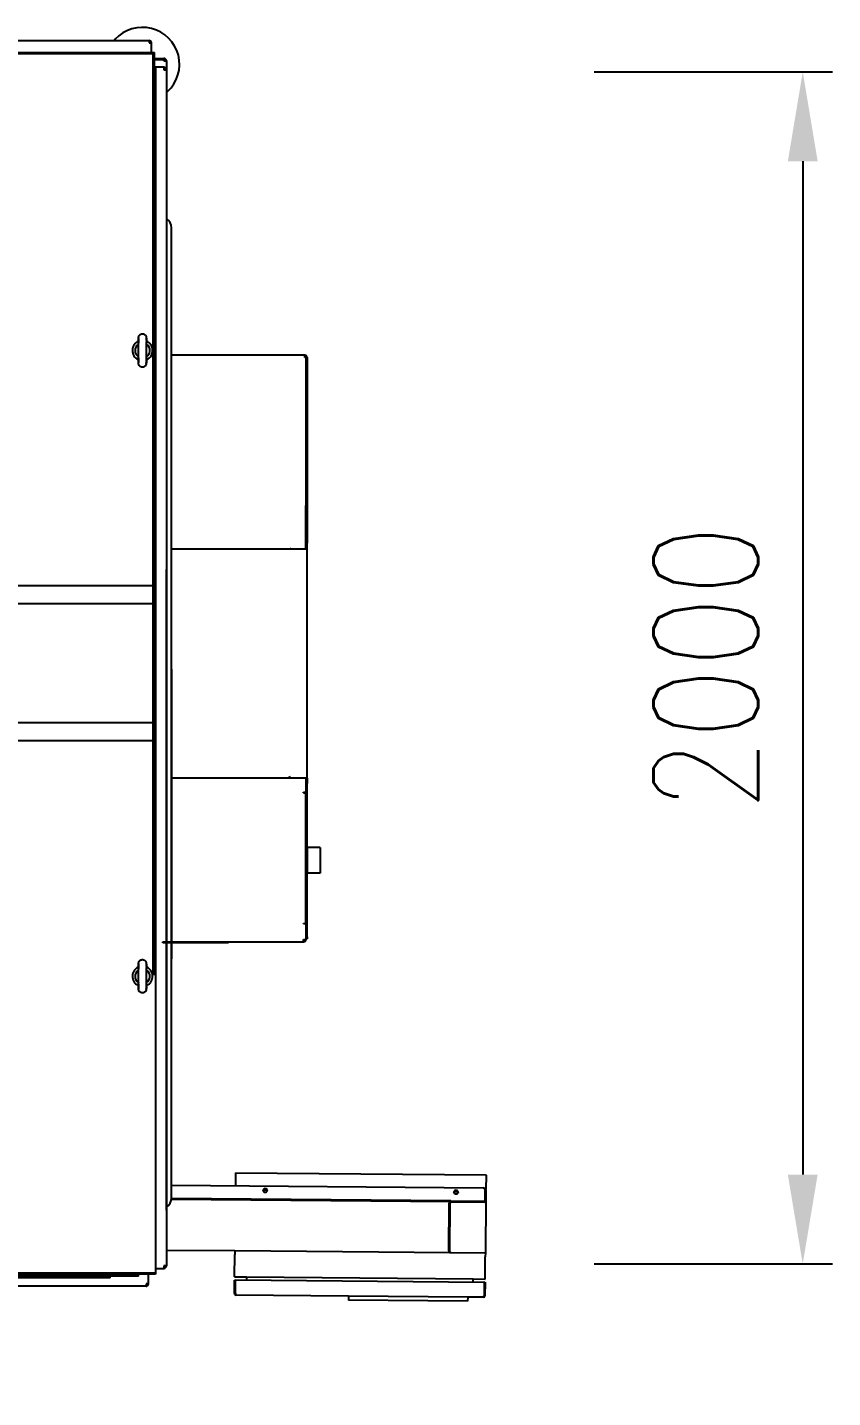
# Model space of a CAD drawing. Header units: millimetres. Extents: x -4653 to 8979, y -13943 to 4840.
# Drawn here: x 2194 to 3544, y -9527 to -7229 of the extents above; entities that cross this region are included whole.
import ezdxf

# ---------------------------------------------------------------- set-up
doc = ezdxf.new("R2010")
doc.units = ezdxf.units.MM
doc.layers.add('AM_5', color=3, linetype='Continuous', lineweight=25)
doc.styles.add('MM', font='romans.shx', dxfattribs={"width": 0.8})
doc.dimstyles.new('AM_ISO$0', dxfattribs={"dimtxt": 3.5, "dimasz": 3, "dimexe": 1, "dimexo": 1, "dimgap": 1.5, "dimtad": 1, "dimdsep": 46, "dimtxsty": 'MM', "dimcen": 0, "dimclrd": 3, "dimclre": 3, "dimclrt": 51, "dimadec": 0, "dimazin": 2, "dimtp": 0.1, "dimtm": 0.1, "dimtfac": 0.71, "dimtmove": 0, "dimatfit": 3, "dimfxl": 1, "dimlwd": -1, "dimlwe": -1, "dimarcsym": 0})

# ---------------------------------------------------------------- blocks, each defined once
blk = doc.blocks.new('Lamiera___780', base_point=(2625.7, -2157.1))
at = {"color": 7, "linetype": 'Continuous'}
for p, q in [((2626.3, -2133.4), (2653.3, -2059.1)), ((2627.3, -2133.7), (2654.3, -2059.5)), ((2656.1, -2056.9), (2656.3, -2057)), ((2656.3, -2057), (2657.3, -2057.4)), ((2657.3, -2057.4), (2681.9, -2066.3)), ((2681.9, -2066.3), (2710.1, -2076.6)), ((2711.5, -2077.1), (2684, -2153.1)), ((2710.1, -2076.6), (2711.5, -2077.1)), ((2627.3, -2136.9), (2628.3, -2137.3)), ((2628.3, -2137.3), (2681.1, -2156.5)), ((2681.1, -2156.5), (2682.5, -2157.1)), ((2684, -2153.1), (2682.5, -2157.1))]:
    blk.add_line(p, q, dxfattribs=at)
for points in [[(2653.3, -2059.1), (2654.5, -2057.4), (2656.1, -2056.9)], [(2654.3, -2059.5), (2655.6, -2057.7), (2657.3, -2057.4)], [(2627.3, -2136.9), (2626.2, -2135.6), (2626.3, -2133.4)], [(2628.3, -2137.3), (2627.2, -2135.9), (2627.3, -2133.7)]]:
    blk.add_spline(points, degree=3, dxfattribs=at)
blk = doc.blocks.new('TOUCH__722', base_point=(2439.4, -2223.8))
at = {"color": 7, "linetype": 'Continuous'}
for p, q in [((2441.8, -2148.8), (2439.4, -2155.4)), ((2627.4, -2223.8), (2439.4, -2155.4)), ((2629.8, -2217.2), (2627.4, -2223.8))]:
    blk.add_line(p, q, dxfattribs=at)
blk = doc.blocks.new('COPERCHIO__724', base_point=(2263.1, -2226.4))
at = {"color": 7, "linetype": 'Continuous'}
for p, q in [((2263.2, -2081.1), (2270.9, -2060)), ((2264.6, -2081.6), (2272.4, -2060.5)), ((2270.9, -2060), (2272.4, -2060.5)), ((2664.1, -2203.1), (2272.4, -2060.5)), ((2263.2, -2081.1), (2264.6, -2081.6)), ((2265.6, -2082), (2264.6, -2081.6)), ((2264.7, -2084.3), (2265.2, -2082.9)), ((2441.8, -2148.8), (2264.7, -2084.3)), ((2265.2, -2082.9), (2265.6, -2082)), ((2629.8, -2217.2), (2441.8, -2148.8)), ((2664.1, -2203.1), (2656.5, -2224.3)), ((2665.6, -2203.6), (2657.9, -2224.8)), ((2665.6, -2203.6), (2664.1, -2203.1)), ((2654.7, -2226.3), (2629.8, -2217.2)), ((2655.2, -2224.8), (2654.7, -2226.3)), ((2655.5, -2223.9), (2655.2, -2224.8)), ((2656.5, -2224.3), (2655.5, -2223.9)), ((2656.5, -2224.3), (2657.9, -2224.8))]:
    blk.add_line(p, q, dxfattribs=at)
for centre, radius, start, end in [((2265.6, -2082), 2.5, 160, 250), ((2265.6, -2082), 1, 160, 250), ((2655.5, -2223.9), 2.5, 250, 340), ((2655.5, -2223.9), 1, 250, 340)]:
    blk.add_arc(centre, radius, start, end, dxfattribs=at)
blk = doc.blocks.new('*D1041')
at = {"layer": 'AM_5', "color": 3, "transparency": 16777216}
for p, q in [((19.7, -10482.2), (19.7, -10882.2)), ((2662.7, -10482.2), (2662.7, -10882.2)), ((2512.7, -10832.2), (169.7, -10832.2))]:
    blk.add_line(p, q, dxfattribs=at)
for points in [[(169.7, -10807.2), (169.7, -10857.2), (19.7, -10832.2)], [(2512.7, -10807.2), (2512.7, -10857.2), (2662.7, -10832.2)]]:
    blk.add_solid(points, dxfattribs=at)
at = {"layer": 'Defpoints', "color": 0, "transparency": 16777216}
for p in [(2662.7, -8249.2), (19.7, -8407.4), (19.7, -10832.2)]:
    blk.add_point(p, dxfattribs=at)
at = {"layer": 'AM_5', "color": 51, "lineweight": 25, "transparency": 16777216, "insert": (1341.2, -10669.7), "char_height": 175, "attachment_point": 5, "style": 'MM'}
blk.add_mtext('2643', dxfattribs=at)
blk = doc.blocks.new('*D1044')
at = {"layer": 'AM_5', "color": 3, "transparency": 16777216}
for p, q in [((408.7, -9940.2), (408.7, -10340.2)), ((2408.7, -9940.2), (2408.7, -10340.2)), ((2258.7, -10290.2), (558.7, -10290.2))]:
    blk.add_line(p, q, dxfattribs=at)
for points in [[(558.7, -10265.2), (558.7, -10315.2), (408.7, -10290.2)], [(2258.7, -10265.2), (2258.7, -10315.2), (2408.7, -10290.2)]]:
    blk.add_solid(points, dxfattribs=at)
at = {"layer": 'Defpoints', "color": 0, "transparency": 16777216}
for p in [(2408.7, -8548.1), (408.7, -8618.5), (408.7, -10290.2)]:
    blk.add_point(p, dxfattribs=at)
at = {"layer": 'AM_5', "color": 51, "lineweight": 25, "transparency": 16777216, "insert": (1408.7, -10127.7), "char_height": 175, "attachment_point": 5, "style": 'MM'}
blk.add_mtext('2000', dxfattribs=at)
blk = doc.blocks.new('*D1045')
at = {"layer": 'AM_5', "color": 3, "transparency": 16777216}
for p, q in [((3143.8, -7303.2), (3543.8, -7303.2)), ((3493.8, -7453.2), (3493.8, -9153.2)), ((3143.8, -9303.2), (3543.8, -9303.2))]:
    blk.add_line(p, q, dxfattribs=at)
for points in [[(3468.8, -7453.2), (3518.8, -7453.2), (3493.8, -7303.2)], [(3468.8, -9153.2), (3518.8, -9153.2), (3493.8, -9303.2)]]:
    blk.add_solid(points, dxfattribs=at)
at = {"layer": 'Defpoints', "color": 0, "transparency": 16777216}
for p in [(2413, -7303.2), (2408, -9303.2), (3493.8, -9303.2)]:
    blk.add_point(p, dxfattribs=at)
at = {"layer": 'AM_5', "color": 51, "lineweight": 25, "transparency": 16777216, "insert": (3331.3, -8303.2), "char_height": 175, "attachment_point": 5, "rotation": 90, "style": 'MM'}
blk.add_mtext('2000', dxfattribs=at)

msp = doc.modelspace()

# ---------------------------------------------------------------- linework, layer by layer
at = {"color": 0, "linetype": 'Continuous'}
for p, q in [((915.7, -7250.6), (2397.7, -7250.6)), ((2341, -7248.6), (2339.4, -7250.6)), ((2397.7, -7250.6), (2397.7, -7254.6)), ((2397.7, -7254.6), (2401.7, -7254.6)), ((2401.7, -7270.6), (2401.7, -7254.6)), ((906.7, -7270.6), (2406.7, -7270.6)), ((908.7, -7272.6), (2404.7, -7272.6)), ((2404.7, -7272.6), (2406.7, -7272.6)), ((2404.7, -8818.6), (2404.7, -7272.6)), ((2404.7, -7272.6), (2406.7, -7272.6)), ((2406.7, -7272.6), (2406.7, -7270.6)), ((2406.7, -8818.6), (2406.7, -7272.6)), ((2406.7, -7280.6), (2422.7, -7280.6)), ((2406.7, -7282.6), (2422.7, -7282.6)), ((2422.7, -7283.1), (2406.7, -7283.1)), ((2422.7, -7280.6), (2422.7, -7282.6)), ((2422.7, -7284.6), (2422.7, -7283.1)), ((2422.7, -7284.6), (2426.7, -7284.6)), ((2426.7, -7284.6), (2426.7, -7299.6)), ((2406.7, -7295.6), (2408.7, -7295.6)), ((2422.7, -7295.6), (2408.7, -7295.6)), ((2408.7, -7295.6), (2408.7, -7495.6)), ((2422.7, -7295.6), (2422.7, -7299.6)), ((2422.7, -7299.6), (2426.7, -7299.6)), ((2426.7, -7299.6), (2426.7, -9238.1)), ((2426.7, -7337.9), (2428.6, -7336.2)), ((2408.7, -7495.6), (2408.7, -9320.6)), ((2380.4, -7747.2), (2380.8, -7746.2)), ((2380.8, -7746.2), (2381.4, -7745.3)), ((2381.4, -7745.3), (2382.2, -7744.4)), ((2382.2, -7744.4), (2383, -7743.7)), ((2383, -7743.7), (2384, -7743.2)), ((2384, -7743.2), (2385, -7742.8)), ((2385, -7742.8), (2386.1, -7742.7)), ((2386.1, -7742.7), (2387.2, -7742.7)), ((2387.2, -7742.7), (2388.3, -7742.8)), ((2388.3, -7742.8), (2389.3, -7743.2)), ((2389.3, -7743.2), (2390.3, -7743.7)), ((2390.3, -7743.7), (2391.2, -7744.4)), ((2391.2, -7744.4), (2391.9, -7745.3)), ((2391.9, -7745.3), (2392.5, -7746.2)), ((2392.5, -7746.2), (2392.9, -7747.2)), ((2406.7, -7745.6), (2408.7, -7745.6)), ((2380.2, -7759.9), (2379.3, -7760.5)), ((2380.2, -7754.9), (2380, -7755)), ((2380.2, -7748.2), (2380.4, -7747.2)), ((2380.2, -7748.3), (2380.2, -7748.2)), ((2380.2, -7749.1), (2380.2, -7748.3)), ((2380.2, -7749.3), (2380.2, -7748.8)), ((2380.2, -7748.8), (2380.2, -7749.1)), ((2380.2, -7749.3), (2380.2, -7749.1)), ((2380.2, -7749.1), (2380.2, -7749.3)), ((2380.2, -7749.6), (2380.2, -7749.3)), ((2380.2, -7749.6), (2380.2, -7749.3)), ((2380.2, -7749.8), (2380.2, -7749.6)), ((2380.2, -7750), (2380.2, -7749.6)), ((2380.2, -7750), (2380.2, -7749.8)), ((2380.2, -7750.4), (2380.2, -7750)), ((2380.2, -7750.3), (2380.2, -7750)), ((2380.2, -7750.3), (2380.2, -7758.1)), ((2380.2, -7750.4), (2380.2, -7750.3)), ((2380.2, -7750.7), (2380.2, -7750.4)), ((2380.2, -7751.2), (2380.2, -7750.7)), ((2380.2, -7752.2), (2380.2, -7751.2)), ((2380.2, -7753.3), (2380.2, -7752.2)), ((2380.2, -7754.5), (2380.2, -7753.3)), ((2380.2, -7756.3), (2380.2, -7754.5)), ((2380.2, -7760.7), (2380.2, -7756.3)), ((2380.2, -7758.1), (2380.2, -7758.4)), ((2380.2, -7776.4), (2380.2, -7760.7)), ((2392.9, -7747.2), (2393.1, -7748.3)), ((2393.1, -7748.3), (2393.1, -7749.2)), ((2393.1, -7749.2), (2393.1, -7749.4)), ((2393.1, -7749.4), (2393.1, -7749.2)), ((2393.1, -7749.2), (2393.1, -7749.4)), ((2393.1, -7749.2), (2393.1, -7749.4)), ((2393.1, -7749.4), (2393.1, -7749.5)), ((2393.1, -7749.4), (2393.1, -7749.5)), ((2393.1, -7749.5), (2393.1, -7749.9)), ((2393.1, -7749.5), (2393.1, -7749.7)), ((2393.1, -7749.7), (2393.1, -7750)), ((2393.1, -7749.9), (2393.2, -7750.2)), ((2393.1, -7750), (2393.2, -7750.2)), ((2393.1, -7750.4), (2393.2, -7750.2)), ((2393.2, -7750.2), (2393.1, -7750.7)), ((2393.1, -7750.7), (2393.1, -7750.9)), ((2393.1, -7750.9), (2393.1, -7751.8)), ((2393.1, -7751.8), (2393.1, -7752.8)), ((2393.1, -7752.8), (2393.2, -7754.9)), ((2393.2, -7754.9), (2393.1, -7757.8)), ((2393.1, -7757.8), (2393.1, -7764.8)), ((2393.1, -7758.4), (2393.2, -7758.1)), ((2394, -7760.5), (2393.1, -7759.9)), ((2393.1, -7764.8), (2393.1, -7780.5)), ((2393.2, -7750.2), (2393.2, -7758.1)), ((2393.3, -7755), (2393.2, -7754.9)), ((2379.2, -7785.9), (2380.2, -7786.3)), ((2379.9, -7781.1), (2380.2, -7781.3)), ((2380.2, -7783.4), (2380.2, -7776.4)), ((2380.2, -7783.1), (2380.2, -7791.1)), ((2380.2, -7786.3), (2380.2, -7783.4)), ((2380.2, -7788.4), (2380.2, -7786.3)), ((2380.2, -7789.4), (2380.2, -7788.4)), ((2380.2, -7790.3), (2380.2, -7789.4)), ((2380.2, -7790.5), (2380.2, -7790.3)), ((2380.2, -7791.1), (2380.2, -7790.5)), ((2380.2, -7791.1), (2380.2, -7790.9)), ((2380.2, -7791.2), (2380.2, -7791.1)), ((2380.2, -7791.2), (2380.2, -7791.1)), ((2380.2, -7791.5), (2380.2, -7791.2)), ((2380.2, -7791.5), (2380.2, -7791.2)), ((2380.2, -7791.7), (2380.2, -7791.5)), ((2380.2, -7791.7), (2380.2, -7791.5)), ((2380.2, -7791.8), (2380.2, -7791.7)), ((2380.2, -7791.8), (2380.2, -7791.7)), ((2380.2, -7791.8), (2380.2, -7792.1)), ((2380.2, -7792.1), (2380.2, -7791.8)), ((2380.2, -7792), (2380.2, -7791.8)), ((2380.2, -7792.1), (2380.2, -7791.8)), ((2380.2, -7792.9), (2380.2, -7792.1)), ((2380.4, -7794), (2380.2, -7792.9)), ((2393.1, -7780.5), (2393.1, -7784.9)), ((2393.1, -7781.3), (2393.4, -7781.1)), ((2393.2, -7783.1), (2393.1, -7782.8)), ((2393.1, -7784.9), (2393.1, -7786.7)), ((2393.1, -7786.7), (2393.1, -7787.9)), ((2393.1, -7787.9), (2393.1, -7789)), ((2393.1, -7789), (2393.1, -7790)), ((2393.1, -7790), (2393.1, -7790.5)), ((2393.1, -7790.5), (2393.1, -7790.8)), ((2393.1, -7790.8), (2393.2, -7791.1)), ((2393.1, -7790.8), (2393.1, -7791.2)), ((2393.2, -7791.1), (2393.1, -7791.3)), ((2393.1, -7791.2), (2393.1, -7791.3)), ((2393.1, -7791.3), (2393.1, -7791.4)), ((2393.1, -7791.8), (2393.1, -7791.3)), ((2393.1, -7791.3), (2393.1, -7791.7)), ((2393.1, -7791.4), (2393.1, -7791.7)), ((2393.1, -7791.7), (2393.1, -7791.8)), ((2393.1, -7791.7), (2393.1, -7791.8)), ((2393.1, -7791.8), (2393.1, -7792.1)), ((2393.1, -7792.1), (2393.1, -7791.8)), ((2393.1, -7792.1), (2393.1, -7792.5)), ((2393.1, -7792.5), (2393.1, -7792.1)), ((2393.1, -7792.1), (2393.1, -7792.9)), ((2393.1, -7792.9), (2393.1, -7793.1)), ((2393.2, -7783.1), (2393.2, -7791.1)), ((2393.2, -7786.3), (2394.2, -7785.9)), ((2658.7, -7778.6), (2434.8, -7778.6)), ((2658.7, -7782.6), (2658.7, -7778.6)), ((2662.7, -7782.6), (2658.7, -7782.6)), ((2660.7, -7782.6), (2660.7, -8078.6)), ((2662.7, -7782.6), (2662.7, -8094.1)), ((2380.8, -7795), (2380.4, -7794)), ((2381.4, -7796), (2380.8, -7795)), ((2382.2, -7796.8), (2381.4, -7796)), ((2383, -7797.5), (2382.2, -7796.8)), ((2384, -7798), (2383, -7797.5)), ((2385, -7798.4), (2384, -7798)), ((2386.1, -7798.6), (2385, -7798.4)), ((2387.2, -7798.6), (2386.1, -7798.6)), ((2388.3, -7798.4), (2387.2, -7798.6)), ((2389.3, -7798), (2388.3, -7798.4)), ((2390.3, -7797.5), (2389.3, -7798)), ((2391.2, -7796.8), (2390.3, -7797.5)), ((2391.9, -7796), (2391.2, -7796.8)), ((2392.5, -7795), (2391.9, -7796)), ((2392.9, -7794), (2392.5, -7795)), ((2393.1, -7793.1), (2392.9, -7794)), ((2660.7, -8078.6), (2660.7, -8030.6)), ((2660.7, -8078.6), (2660.7, -8079.1)), ((2660.7, -8078.6), (2660.7, -8079.1)), ((2660.7, -8079.1), (2660.7, -8079.6)), ((2660.7, -8094.1), (2660.7, -8079.6)), ((2435.2, -8103.3), (2660.7, -8103.3)), ((2635.3, -8103.3), (2634.5, -8103.4)), ((2660.7, -8096.2), (2660.7, -8094.1)), ((2660.7, -8096.2), (2660.7, -8094.1)), ((2660.7, -8094.1), (2662.7, -8094.1)), ((2660.7, -8103.1), (2660.7, -8096.2)), ((2660.7, -8103.1), (2660.7, -8096.2)), ((2660.7, -8103.3), (2660.7, -8103.1)), ((2660.7, -8103.1), (2662.7, -8103.2)), ((2662.7, -8103.2), (2660.7, -8103.1)), ((2662.7, -8103.2), (2662.7, -8094.1)), ((2662.7, -8395.1), (2662.7, -8103.2)), ((2426.9, -8148.1), (2426.7, -8148.1)), ((2426.9, -8305.1), (2426.9, -8138.1)), ((2435.2, -8305.1), (2435.2, -8153.8)), ((2404.7, -8165.6), (1786.7, -8165.6)), ((2404.7, -8195.6), (1958.7, -8195.6)), ((2426.7, -8289.6), (2426.7, -9198.8)), ((2426.7, -8289.6), (2426.7, -9306.6)), ((2426.9, -9212.8), (2426.9, -8305.1)), ((2435.2, -8305.1), (2435.2, -8791.1)), ((2404.7, -8395.6), (1958.7, -8395.6)), ((2662.7, -8488), (2662.7, -8395.1)), ((2404.7, -8425.6), (1786.7, -8425.6)), ((2435.2, -8487.9), (2660.7, -8487.9)), ((2634.5, -8487.8), (2635.3, -8487.9)), ((2660.7, -8487.9), (2660.7, -8488.1)), ((2662.7, -8488), (2660.7, -8488.1)), ((2662.7, -8488), (2660.7, -8488.1)), ((2660.7, -8488.1), (2660.7, -8494.8)), ((2660.7, -8488.1), (2660.7, -8494.8)), ((2660.7, -8494.8), (2660.7, -8497.2)), ((2660.7, -8494.8), (2660.7, -8497.2)), ((2660.7, -8497.2), (2660.7, -8511.6)), ((2662.7, -8497.2), (2660.7, -8497.2)), ((2662.7, -8488), (2662.7, -8497.2)), ((2662.7, -8604.6), (2662.7, -8497.2)), ((2656.7, -8511.6), (2660.7, -8511.6)), ((2656.7, -8512.6), (2656.7, -8511.6)), ((2660.7, -8512.1), (2656.7, -8512.1)), ((2656.7, -8512.6), (2660.7, -8512.6)), ((2658.7, -8512.6), (2658.7, -8512.1)), ((2660.7, -8512.1), (2660.7, -8511.6)), ((2660.7, -8512.6), (2660.7, -8512.1)), ((2660.7, -8512.6), (2660.7, -8512.1)), ((2660.7, -8512.6), (2660.7, -8732.1)), ((2660.7, -8732.1), (2660.7, -8512.6)), ((2684.7, -8604.6), (2662.7, -8604.6)), ((2662.7, -8604.6), (2662.7, -8647.6)), ((2684.7, -8604.6), (2684.7, -8647.6)), ((2684.7, -8647.6), (2662.7, -8647.6)), ((2662.7, -8754.6), (2662.7, -8647.6)), ((2435.2, -9192.4), (2435.2, -8701.9)), ((2656.5, -8732.6), (2656.5, -8732.1)), ((2656.5, -8732.1), (2656.7, -8732.1)), ((2660.7, -8732.6), (2656.5, -8732.6)), ((2656.7, -8732.1), (2660.7, -8732.1)), ((2660.7, -8732.6), (2660.7, -8732.1)), ((2660.7, -8732.6), (2660.7, -8758.6)), ((2660.7, -8757.6), (2662.7, -8757.6)), ((2662.7, -8754.6), (2662.7, -8757.6)), ((2420.7, -8764.6), (2420.7, -8762.6)), ((2420.7, -8762.6), (2656.7, -8762.6)), ((2423.7, -8764.6), (2420.7, -8764.6)), ((2527.7, -8764.6), (2423.7, -8764.6)), ((2530.7, -8764.6), (2527.7, -8764.6)), ((2530.7, -8764.6), (2530.7, -8762.6)), ((2656.7, -8758.6), (2660.7, -8758.6)), ((2656.7, -8762.6), (2656.7, -8758.6)), ((2380.2, -8798.2), (2380.4, -8797.2)), ((2380.2, -8798.3), (2380.2, -8798.2)), ((2380.2, -8799.1), (2380.2, -8798.3)), ((2380.2, -8799.3), (2380.2, -8798.8)), ((2380.2, -8798.8), (2380.2, -8799.1)), ((2380.2, -8799.3), (2380.2, -8799.1)), ((2380.2, -8799.1), (2380.2, -8799.3)), ((2380.2, -8799.6), (2380.2, -8799.3)), ((2380.2, -8799.6), (2380.2, -8799.3)), ((2380.2, -8799.8), (2380.2, -8799.6)), ((2380.2, -8800), (2380.2, -8799.6)), ((2380.2, -8800), (2380.2, -8799.8)), ((2380.2, -8800.4), (2380.2, -8800)), ((2380.2, -8800.3), (2380.2, -8800)), ((2380.2, -8800.3), (2380.2, -8808.1)), ((2380.2, -8800.4), (2380.2, -8800.3)), ((2380.2, -8800.7), (2380.2, -8800.4)), ((2380.2, -8801.2), (2380.2, -8800.7)), ((2380.2, -8802.2), (2380.2, -8801.2)), ((2380.2, -8803.3), (2380.2, -8802.2)), ((2380.2, -8804.5), (2380.2, -8803.3)), ((2380.4, -8797.2), (2380.8, -8796.2)), ((2380.8, -8796.2), (2381.4, -8795.3)), ((2381.4, -8795.3), (2382.2, -8794.4)), ((2382.2, -8794.4), (2383, -8793.7)), ((2383, -8793.7), (2384, -8793.2)), ((2384, -8793.2), (2385, -8792.8)), ((2385, -8792.8), (2386.1, -8792.7)), ((2386.1, -8792.7), (2387.2, -8792.7)), ((2387.2, -8792.7), (2388.3, -8792.8)), ((2388.3, -8792.8), (2389.3, -8793.2)), ((2389.3, -8793.2), (2390.3, -8793.7)), ((2390.3, -8793.7), (2391.2, -8794.4)), ((2391.2, -8794.4), (2391.9, -8795.3)), ((2391.9, -8795.3), (2392.5, -8796.2)), ((2392.5, -8796.2), (2392.9, -8797.2)), ((2392.9, -8797.2), (2393.1, -8798.3)), ((2393.1, -8798.3), (2393.1, -8799.2)), ((2393.1, -8799.2), (2393.1, -8799.4)), ((2393.1, -8799.4), (2393.1, -8799.2)), ((2393.1, -8799.2), (2393.1, -8799.4)), ((2393.1, -8799.2), (2393.1, -8799.4)), ((2393.1, -8799.4), (2393.1, -8799.5)), ((2393.1, -8799.4), (2393.1, -8799.5)), ((2393.1, -8799.5), (2393.1, -8799.9)), ((2393.1, -8799.5), (2393.1, -8799.7)), ((2393.1, -8799.7), (2393.1, -8800)), ((2393.1, -8799.9), (2393.2, -8800.2)), ((2393.1, -8800), (2393.2, -8800.2)), ((2393.1, -8800.4), (2393.2, -8800.2)), ((2393.2, -8800.2), (2393.1, -8800.7)), ((2393.1, -8800.7), (2393.1, -8800.9)), ((2393.1, -8800.9), (2393.1, -8801.8)), ((2393.1, -8801.8), (2393.1, -8802.8)), ((2393.1, -8802.8), (2393.2, -8804.9)), ((2393.2, -8800.2), (2393.2, -8808.1)), ((2380.2, -8809.9), (2379.3, -8810.5)), ((2380.2, -8804.9), (2380, -8805)), ((2380.2, -8806.3), (2380.2, -8804.5)), ((2380.2, -8810.7), (2380.2, -8806.3)), ((2380.2, -8808.1), (2380.2, -8808.4)), ((2380.2, -8826.4), (2380.2, -8810.7)), ((2380.2, -8833.4), (2380.2, -8826.4)), ((2393.2, -8804.9), (2393.1, -8807.8)), ((2393.1, -8807.8), (2393.1, -8814.8)), ((2393.1, -8808.4), (2393.2, -8808.1)), ((2394, -8810.5), (2393.1, -8809.9)), ((2393.1, -8814.8), (2393.1, -8830.5)), ((2393.3, -8805), (2393.2, -8804.9)), ((2379.2, -8835.9), (2380.2, -8836.3)), ((2379.9, -8831.1), (2380.2, -8831.3)), ((2380.2, -8833.1), (2380.2, -8841.1)), ((2380.2, -8836.3), (2380.2, -8833.4)), ((2380.2, -8838.4), (2380.2, -8836.3)), ((2380.2, -8839.4), (2380.2, -8838.4)), ((2380.2, -8840.3), (2380.2, -8839.4)), ((2380.2, -8840.5), (2380.2, -8840.3)), ((2380.2, -8841.1), (2380.2, -8840.5)), ((2380.2, -8841.1), (2380.2, -8840.9)), ((2380.2, -8841.2), (2380.2, -8841.1)), ((2380.2, -8841.2), (2380.2, -8841.1)), ((2380.2, -8841.5), (2380.2, -8841.2)), ((2380.2, -8841.5), (2380.2, -8841.2)), ((2380.2, -8841.7), (2380.2, -8841.5)), ((2380.2, -8841.7), (2380.2, -8841.5)), ((2380.2, -8841.8), (2380.2, -8841.7)), ((2380.2, -8841.8), (2380.2, -8841.7)), ((2380.2, -8841.8), (2380.2, -8842.1)), ((2380.2, -8842.1), (2380.2, -8841.8)), ((2380.2, -8842), (2380.2, -8841.8)), ((2380.2, -8842.1), (2380.2, -8841.8)), ((2380.2, -8842.9), (2380.2, -8842.1)), ((2380.4, -8844), (2380.2, -8842.9)), ((2380.8, -8845), (2380.4, -8844)), ((2381.4, -8846), (2380.8, -8845)), ((2382.2, -8846.8), (2381.4, -8846)), ((2383, -8847.5), (2382.2, -8846.8)), ((2384, -8848), (2383, -8847.5)), ((2385, -8848.4), (2384, -8848)), ((2386.1, -8848.6), (2385, -8848.4)), ((2387.2, -8848.6), (2386.1, -8848.6)), ((2388.3, -8848.4), (2387.2, -8848.6)), ((2389.3, -8848), (2388.3, -8848.4)), ((2390.3, -8847.5), (2389.3, -8848)), ((2391.2, -8846.8), (2390.3, -8847.5)), ((2391.9, -8846), (2391.2, -8846.8)), ((2392.5, -8845), (2391.9, -8846)), ((2392.9, -8844), (2392.5, -8845)), ((2393.1, -8843.1), (2392.9, -8844)), ((2393.1, -8830.5), (2393.1, -8834.9)), ((2393.1, -8831.3), (2393.4, -8831.1)), ((2393.2, -8833.1), (2393.1, -8832.8)), ((2393.1, -8834.9), (2393.1, -8836.7)), ((2393.1, -8836.7), (2393.1, -8837.9)), ((2393.1, -8837.9), (2393.1, -8839)), ((2393.1, -8839), (2393.1, -8840)), ((2393.1, -8840), (2393.1, -8840.5)), ((2393.1, -8840.5), (2393.1, -8840.8)), ((2393.1, -8840.8), (2393.2, -8841.1)), ((2393.1, -8840.8), (2393.1, -8841.2)), ((2393.2, -8841.1), (2393.1, -8841.3)), ((2393.1, -8841.2), (2393.1, -8841.3)), ((2393.1, -8841.3), (2393.1, -8841.4)), ((2393.1, -8841.3), (2393.1, -8841.7)), ((2393.1, -8841.4), (2393.1, -8841.7)), ((2393.1, -8841.7), (2393.1, -8841.8)), ((2393.1, -8841.7), (2393.1, -8841.8)), ((2393.1, -8841.8), (2393.1, -8842.1)), ((2393.1, -8842.1), (2393.1, -8841.8)), ((2393.1, -8842.1), (2393.1, -8842.5)), ((2393.1, -8842.5), (2393.1, -8842.1)), ((2393.1, -8842.1), (2393.1, -8842.9)), ((2393.1, -8842.9), (2393.1, -8843.1)), ((2393.2, -8833.1), (2393.2, -8841.1)), ((2393.2, -8836.3), (2394.2, -8835.9)), ((2426.9, -9198.1), (2426.9, -9041.1)), ((2426.9, -9041.1), (2426.9, -9208.1)), ((2435.2, -9192.1), (2435.2, -9041.1)), ((2426.9, -9198.1), (2426.7, -9198.1)), ((2426.9, -9198.1), (2426.7, -9198.1)), ((2426.9, -9198.7), (2426.9, -9198.1)), ((2426.7, -9306.6), (2422.7, -9306.6)), ((2422.7, -9306.6), (2422.7, -9310.6)), ((2426.7, -9306.6), (2422.7, -9306.6)), ((2422.7, -9306.6), (2422.7, -9310.6)), ((2426.7, -9299.3), (2426.7, -9306.6)), ((2408.7, -9320.6), (906.7, -9320.6)), ((2408.7, -9318.6), (908.7, -9318.6)), ((2380.2, -9323.6), (933.2, -9323.6)), ((2332.7, -9326.6), (980.7, -9326.6)), ((2332.7, -9326.6), (2332.7, -9323.6)), ((2332.7, -9326.6), (2332.7, -9323.6)), ((2380.2, -9323.6), (2380.2, -9320.6)), ((2380.2, -9323.6), (2380.2, -9320.6)), ((2396.7, -9336.6), (2396.7, -9320.6)), ((2406.7, -9318.6), (2404.7, -9318.6)), ((2406.7, -9318.6), (2404.7, -9318.6)), ((2406.7, -9320.6), (2406.7, -9318.6)), ((2408.7, -9310.6), (2422.7, -9310.6)), ((2408.7, -9310.6), (2422.7, -9310.6)), ((2392.7, -9340.6), (920.7, -9340.6)), ((2396.7, -9336.6), (2392.7, -9336.6)), ((2392.7, -9336.6), (2392.7, -9340.6))]:
    msp.add_line(p, q, dxfattribs=at)
at = {"color": 7}
msp.add_line((2435.2, -8762.6), (2435.2, -7564.9), dxfattribs=at)
at = {"color": 7, "linetype": 'Continuous'}
for p, q in [((2426.7, -9171.1), (2426.9, -9171.1)), ((2435.2, -9171.2), (2958, -9175.7)), ((2542.7, -9150.6), (2542.6, -9172.1)), ((2542.7, -9150.6), (2542.8, -9150.2)), ((2542.8, -9150.2), (2962.7, -9153.8)), ((2962.7, -9154.3), (2962.5, -9178.1)), ((2962.7, -9154.3), (2962.7, -9153.8)), ((2426.9, -9193.3), (2426.7, -9193.3)), ((2426.9, -9194.8), (2426.7, -9194.8)), ((2903.3, -9199), (2435, -9194.9)), ((2903.5, -9197.5), (2435.1, -9193.4)), ((2960.9, -9179.1), (2960.8, -9197.4)), ((2961, -9178.4), (2960.9, -9179.1)), ((2962.5, -9179.3), (2962.3, -9199.5)), ((2962.5, -9179.3), (2962.5, -9178.1)), ((2900.1, -9281.4), (2900.7, -9201.5)), ((2903.3, -9199), (2903.5, -9199)), ((2903.5, -9197.5), (2960.8, -9198)), ((2903.5, -9197.5), (2903.5, -9199)), ((2960.8, -9197.4), (2960.8, -9198)), ((2960.8, -9198), (2960.8, -9199.5)), ((2962.3, -9199.5), (2961.6, -9280.4)), ((2426.7, -9279.9), (2541.6, -9280.9)), ((2541.6, -9280.9), (2902.5, -9284)), ((2541.6, -9280.9), (2541.6, -9287.6)), ((2902.5, -9284), (2902.8, -9284)), ((2961.6, -9284.6), (2961.5, -9291.3)), ((2541.2, -9324.9), (2541.6, -9287.6)), ((2961.2, -9328.6), (2961.5, -9291.3)), ((2541.2, -9324.9), (2561.2, -9325.1)), ((2561.2, -9325.1), (2941.2, -9328.4)), ((2561.2, -9325.1), (2561.2, -9330.6)), ((2941.2, -9328.4), (2961.2, -9328.6)), ((2941.2, -9333.9), (2941.2, -9328.4))]:
    msp.add_line(p, q, dxfattribs=at)
at = {"color": 0, "linetype": 'Continuous'}
for centre, radius, start, end in [((2386.7, -7290.6), 62, 312.6317, 137.3683), ((2397.7, -7254.6), 4, 0, 90), ((2397.7, -7254.6), 2, 0, 90), ((2422.7, -7284.6), 4, 0, 90), ((2422.7, -7284.6), 2, 0, 90), ((2422.7, -7299.6), 4, 0, 90), ((2422.7, -7299.6), 2, 0, 90), ((2416.1, -7564.9), 19, 0.0001, 55.5033), ((2386.7, -7770.6), 17, 112.9092, 243.8183), ((2386.7, -7770.6), 12.5, 125.9999, 237.2728), ((2386.7, -7770.6), 17, 296.1817, 67.0908), ((2386.7, -7770.6), 12.5, 302.7272, 54.0001), ((2658.7, -7782.6), 4, 0, 90), ((2658.7, -7782.6), 2, 0, 90), ((2635.7, -8485), 3, 179.9999, 247.4995), ((2656.7, -8758.6), 4, 270, 0), ((2656.7, -8758.6), 2, 270, 0), ((2386.7, -8820.6), 17, 112.9092, 243.8183), ((2386.7, -8820.6), 12.5, 125.9998, 237.2728), ((2386.7, -8820.6), 17, 296.1817, 67.0908), ((2386.7, -8820.6), 12.5, 302.7272, 54.0002), ((2416.1, -9192.4), 19, 304.4967, 359.9999), ((2422.7, -9306.6), 2, 270, 0), ((2422.7, -9306.6), 4, 270, 0), ((2422.7, -9306.6), 4, 270, 0), ((2422.7, -9306.6), 2, 270, 0), ((2392.7, -9336.6), 4, 270, 0), ((2392.7, -9336.6), 2, 270, 0)]:
    msp.add_arc(centre, radius, start, end, dxfattribs=at)
at = {"color": 7, "linetype": 'Continuous'}
for centre, start, end in [((2903.2, -9201.5), 89.5031, 179.5031), ((2902.6, -9281.5), 179.5031, 269.5031)]:
    msp.add_arc(centre, 2.5, start, end, dxfattribs=at)
for points in [[(2592.5, -9176.7), (2590, -9177.6), (2589, -9179.8)], [(2592.5, -9177.4), (2590.3, -9178.1), (2589, -9179.8)], [(2592.5, -9177.4), (2590.3, -9178.1), (2589, -9179.8)], [(2589, -9180.5), (2590.3, -9178.8), (2592.5, -9178.1)], [(2589, -9180.5), (2590.3, -9178.8), (2592.5, -9178.1)], [(2589, -9179.8), (2589, -9180.2), (2589, -9180.5)], [(2589, -9180.5), (2590.3, -9182.3), (2592.5, -9183), (2594.7, -9182.3), (2596, -9180.6)], [(2589.2, -9180.9), (2590.4, -9179.3), (2592.5, -9178.7), (2594.6, -9179.4), (2595.8, -9180.9)], [(2596, -9179.9), (2595, -9177.7), (2592.5, -9176.7)], [(2596, -9179.9), (2594.7, -9178.1), (2592.5, -9177.4)], [(2596, -9179.9), (2594.7, -9178.1), (2592.5, -9177.4)], [(2592.5, -9178.1), (2594.7, -9178.8), (2596, -9180.6)], [(2592.5, -9178.1), (2594.7, -9178.8), (2596, -9180.6)], [(2596, -9180.6), (2596, -9180.2), (2596, -9179.9)], [(2912.5, -9179.5), (2910, -9180.4), (2909, -9182.6)], [(2912.5, -9180.2), (2910.3, -9180.9), (2909, -9182.6)], [(2912.5, -9180.2), (2910.3, -9180.9), (2909, -9182.6)], [(2909, -9183.3), (2910.3, -9181.5), (2912.5, -9180.9)], [(2909, -9183.3), (2910.3, -9181.5), (2912.5, -9180.9)], [(2909, -9182.6), (2909, -9183), (2909, -9183.3)], [(2909, -9183.3), (2910.2, -9185.1), (2912.5, -9185.8), (2914.7, -9185.1), (2916, -9183.4)], [(2909.2, -9183.6), (2910.4, -9182.1), (2912.5, -9181.5), (2914.5, -9182.1), (2915.8, -9183.7)], [(2916, -9182.7), (2915, -9180.5), (2912.5, -9179.5)], [(2916, -9182.7), (2914.7, -9180.9), (2912.5, -9180.2)], [(2916, -9182.7), (2914.7, -9180.9), (2912.5, -9180.2)], [(2912.5, -9180.9), (2914.7, -9181.6), (2916, -9183.4)], [(2912.5, -9180.9), (2914.7, -9181.6), (2916, -9183.4)], [(2916, -9183.4), (2916, -9183), (2916, -9182.7)], [(2961, -9178.4), (2960.1, -9176.5), (2958, -9175.7)]]:
    msp.add_spline(points, degree=3, dxfattribs=at)

# ---------------------------------------------------------------- block references
at = {"rotation": 19.50309662732964}
for name, p in [('Lamiera___780', (2908.1, -9303.5)), ('COPERCHIO__724', (2589.4, -9489.9)), ('TOUCH__722', (2754.7, -9428.6))]:
    msp.add_blockref(name, p, dxfattribs=at)

# ---------------------------------------------------------------- dimensions: what is measured, and where the dimension line sits
at = {"layer": 'AM_5', "lineweight": 25}
dim = msp.add_linear_dim(base=(3493.8, -9303.2), p1=(2413, -7303.2), p2=(2408, -9303.2), angle=90, dimstyle='AM_ISO$0', override={"dimscale": 50, "dimdec": 0, "dimtix": 1, "dimfxl": 7, "dimfxlon": 1}, dxfattribs=at)
dim.commit()
dim.dimension.update_dxf_attribs({"geometry": '*D1045', "text_midpoint": (3493.8, -8303.2), "dimtype": 160})
for base, p1, p2, picture, middle in [((19.7, -10832.2), (2662.7, -8249.2), (19.7, -8407.4), '*D1041', (1341.2, -10832.2)), ((408.7, -10290.2), (2408.7, -8548.1), (408.7, -8618.5), '*D1044', (1408.7, -10290.2))]:
    dim = msp.add_linear_dim(base=base, p1=p1, p2=p2, dimstyle='AM_ISO$0', override={"dimscale": 50, "dimdec": 0, "dimtix": 1, "dimfxl": 7, "dimfxlon": 1}, dxfattribs=at)
    dim.commit()
    dim.dimension.update_dxf_attribs({"geometry": picture, "text_midpoint": middle, "dimtype": 160})

doc.saveas('drawing.dxf')
